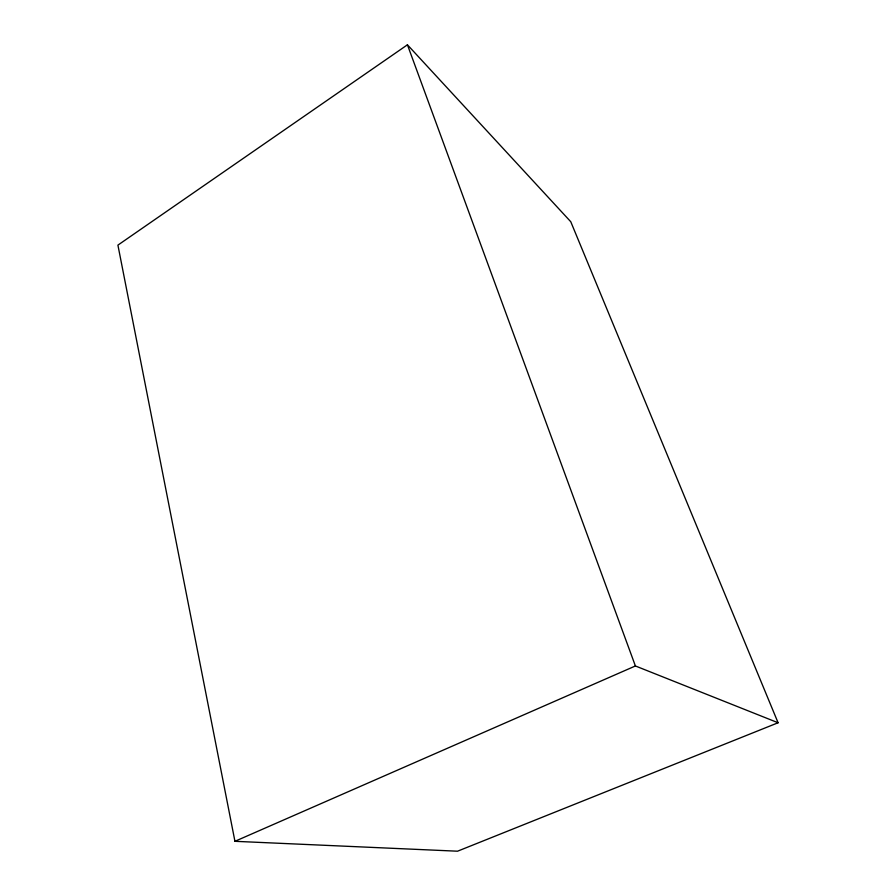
<?xml version="1.0" encoding="UTF-8"?>
<svg xmlns="http://www.w3.org/2000/svg" width="896" height="896" viewBox="0 0 896 896"><rect width="100%" height="100%" fill="white"/><g stroke="black" fill="none" stroke-linecap="round" stroke-linejoin="round"><path stroke-width="1.34" d="M407.434 44.8L117.914 245.123L234.942 841.31L457.542 851.2L778.086 722.758L570.763 221.726L407.434 44.8L635.398 665.963L778.086 722.758M234.942 841.31L635.398 665.963"/></g></svg>
